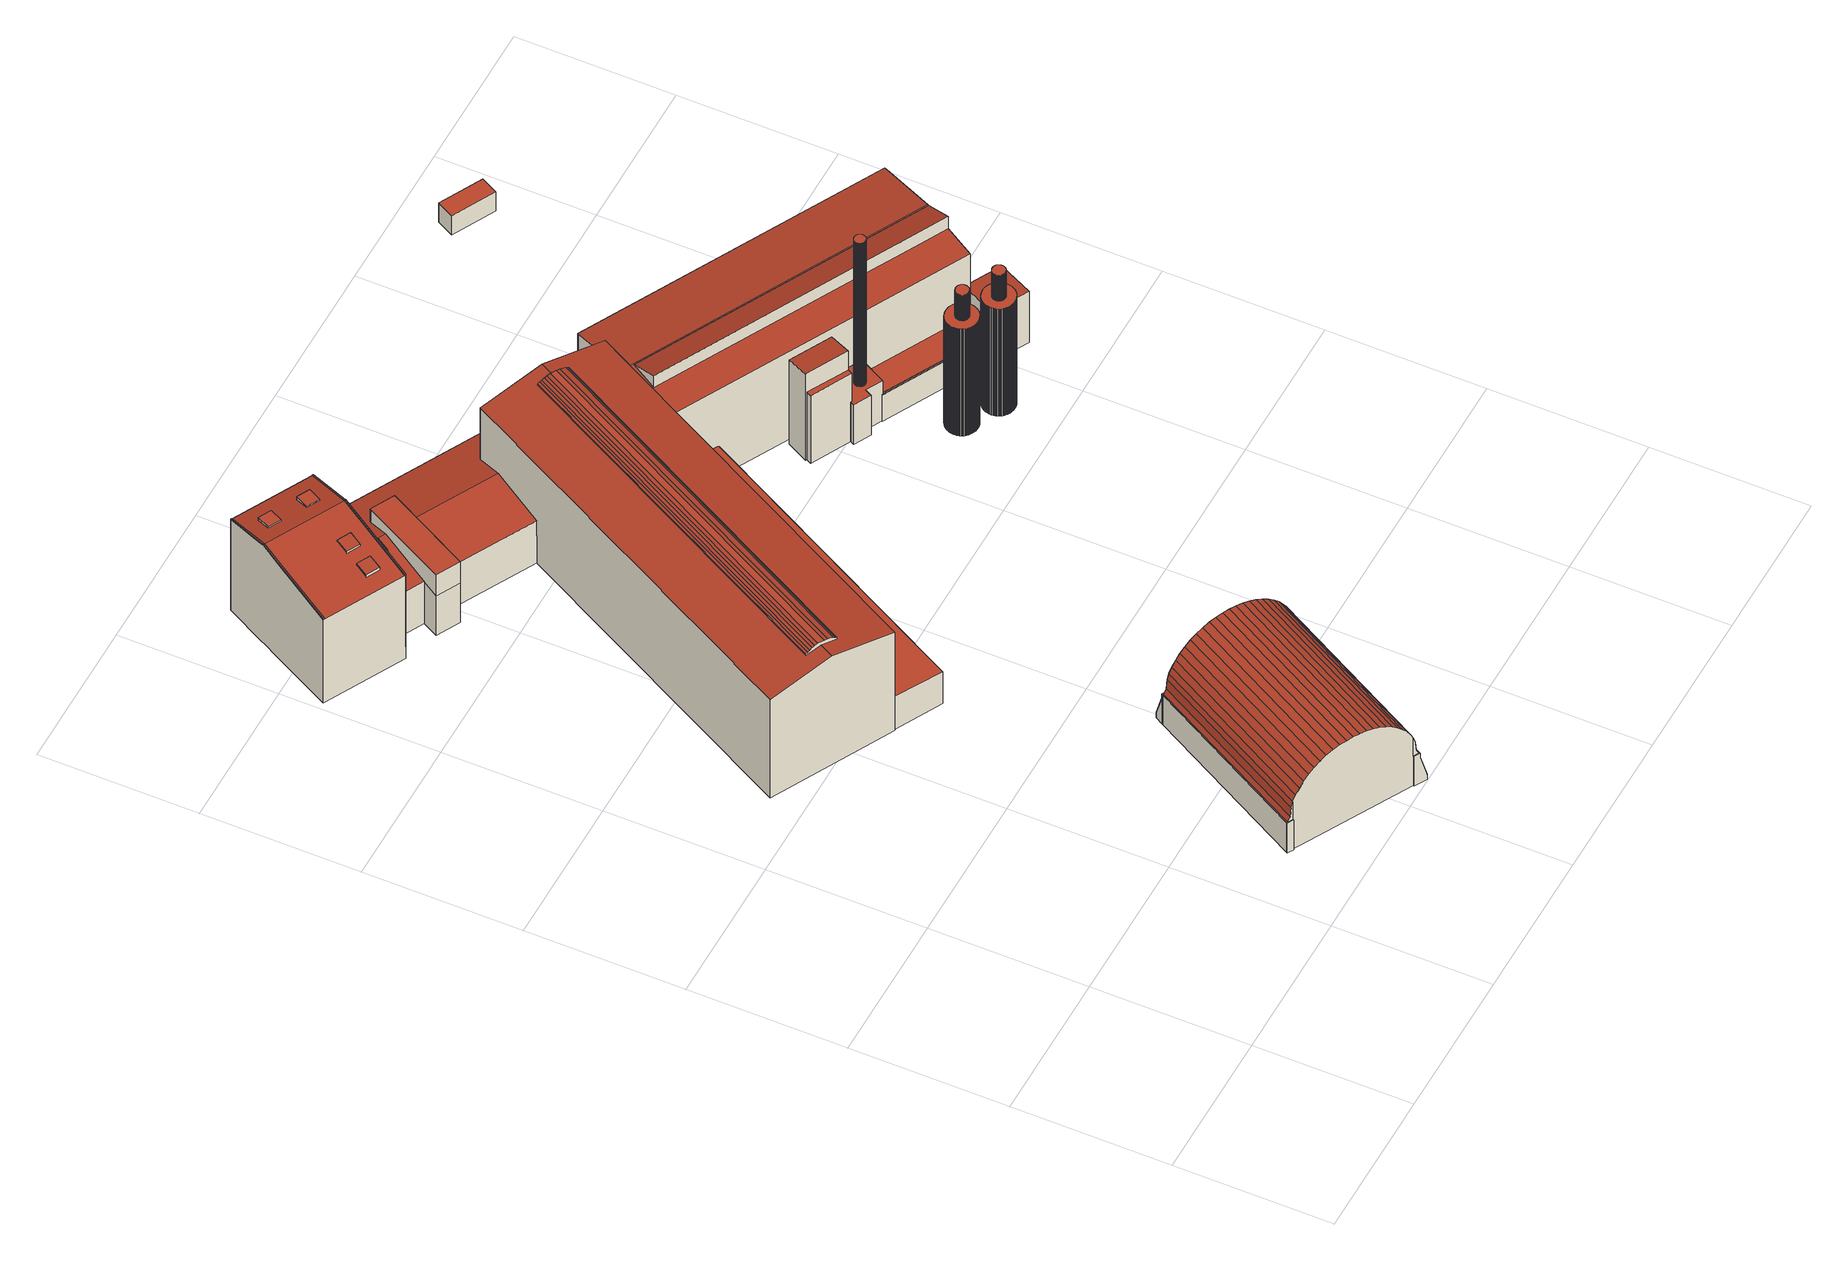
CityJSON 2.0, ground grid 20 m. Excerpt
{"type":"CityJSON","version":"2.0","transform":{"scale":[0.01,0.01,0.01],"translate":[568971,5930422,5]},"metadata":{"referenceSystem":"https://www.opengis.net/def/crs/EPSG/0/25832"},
"CityObjects":{
"building1":{"type":"Building","attributes":{"Grundfläche 2D":"473.421029","Grundhöhe NN":"5.343"},"geometry":[{"type":"Solid","lod":"3","boundaries":[[[[0,1,2,3]],[[0,3,4,5]],[[1,6,7,2]],[[6,8,9,7]],[[8,10,11,9]],[[10,12,13,11]],[[12,14,15,13]],[[14,16,17,15]],[[16,18,19,17]],[[18,20,21,19]],[[20,22,23,21]],[[22,24,25,23]],[[24,26,27,25]],[[26,28,29,27]],[[28,30,31,29]],[[30,32,33,31]],[[32,34,35,33]],[[34,36,37,35]],[[36,38,39,37]],[[40,41,42,43]],[[4,44,45,5]],[[44,43,42,45]],[[38,46,47,39]],[[46,48,49,47]],[[49,48,50,51]],[[52,53,54,55]],[[54,56,57,55]],[[56,51,50,57]],[[58,59,60,61]],[[59,62,63,60]],[[64,65,66,67,68,69,70,71,72,73,41,40,74,75,76,77,78,53,52,79,80]],[[45,42,41,73,5]],[[52,55,57,50,64,80,79]],[[76,75,74,40,43,44,4,3,2,7,9,11,13,15,17,19,21,23,25,27,29,31,33,35,37,39,47,49,51,56,54,53,78,77]],[[66,61,60,67]],[[60,63,68,67]],[[72,71,81,82]],[[73,72,82,83]],[[84,64,50,48,46,38,36,34,32,30,28,26,24,22,20,18,16,14,12,10,8,6,1,0,5,73,83,85,86]],[[65,64,84,87]],[[88,58,61,66,65,87,89]],[[59,58,88,90]],[[62,59,90,91]],[[71,70,92,81]],[[63,62,91,93]],[[94,69,68,63,93]],[[70,69,94,92]],[[87,84,86,85,83,82,81,92,94,93,91,90,88,89]]]],"semantics":{"surfaces":[{"type":"RoofSurface"},{"type":"WallSurface"},{"type":"GroundSurface"}],"values":[[0,0,0,0,0,0,0,0,0,0,0,0,0,0,0,0,0,0,0,0,0,0,0,0,0,0,0,0,0,0,0,1,1,1,1,1,1,1,1,1,1,1,1,1,1,1,1,2]]}}]},
"building2":{"type":"Building","attributes":{"Grundfläche 2D":"1484.110475","Grundhöhe NN":"5.352"},"children":["building2-1","building2-2","building2-3","building2-4","building2-5","building2-6","building2-7","building2-8"],"geometry":[{"type":"Solid","lod":"3","boundaries":[[[[95,96,97,98]],[[96,99,100,97]],[[99,101,102,100]],[[101,103,104,102]],[[103,105,106,104]],[[105,107,108,106]],[[107,109,110,108]],[[111,112,113,110,109]],[[114,115,113,112]],[[114,116,117,115]],[[118,119,120,121]],[[122,123,124,125,126,127,128,129,130,131,132]],[[128,133,134,135,136,137,138,139,140,124,123,141,142,129]],[[143,144,145,146,147,148,149,150,151,152,153]],[[148,149,148,147]],[[150,149,148,147,154,155,156,157,158,159,160]],[[161,162,163,164]],[[165,166,167,168,169]],[[170,171,172,167,166,165,173,174,162,161,175,176,177]],[[96,95,135,134,133,128,127,116,114,112,111,109,107,105,103,101,99]],[[117,116,127,126]],[[126,125,124,140,139,138,137,136,98,97,100,102,104,106,108,110,113,115,117]],[[95,98,136,135]],[[178,179,118,121]],[[179,163,162,174,119,118]],[[174,173,120,119]],[[120,173,165,169,178,121]],[[130,129,142,180,181]],[[182,183,122,132,131,130,181,184]],[[175,141,123,122,183,185,176]],[[186,180,142,141,175,161,164]],[[167,172,171,170,154,147,146,145,187,188,168]],[[189,157,156,155,154,170,190,191,192]],[[193,194,195,196,197,153,152,151,150,160,159,158,157,189,198]],[[145,144,143,153,197,199,200,187]],[[169,168,188,201]],[[178,169,201,202]],[[179,178,202,203]],[[163,179,203,204]],[[164,163,204,186]],[[177,176,185,205]],[[170,177,205,190]],[[200,199,197,196,195,194,193,198,189,192,191,190,205,185,183,182,184,181,180,186,204,203,202,201,188,187]]]],"semantics":{"surfaces":[{"type":"RoofSurface"},{"type":"WallSurface"},{"type":"GroundSurface"}],"values":[[0,0,0,0,0,0,0,0,0,0,0,0,0,0,0,0,0,0,0,1,1,1,1,1,1,1,1,1,1,1,1,1,1,1,1,1,1,1,1,1,1,1,2]]}}]},
"building2-1":{"type":"BuildingInstallation","parents":["building2"],"geometry":[{"type":"MultiSurface","lod":"3","boundaries":[[[206,207,208,209]],[[207,210,211,208]],[[212,213,211,210]],[[144,145,206,209]],[[210,207,206,145,146,147,154,212]],[[154,155,213,212]],[[213,155,148,211]],[[211,148,144,209,208]]],"semantics":{"surfaces":[{"type":"RoofSurface"},{"type":"WallSurface"}],"values":[0,0,0,1,1,1,1,1]}}]},
"building2-2":{"type":"BuildingInstallation","parents":["building2"],"geometry":[{"type":"MultiSurface","lod":"3","boundaries":[[[214,215,216,217,218,219,220]],[[221,217,216,222,223,224,225,226,227,228,229,230]],[[214,143,231,149,156,226,225,224,223,222,216,215]],[[156,157,227,226]],[[217,221,230,229,228,227,157,158,159,160,150,151,152,153,220,219,218]],[[214,220,153,143]]],"semantics":{"surfaces":[{"type":"RoofSurface"},{"type":"WallSurface"}],"values":[0,0,1,1,1,1]}}]},
"building2-3":{"type":"BuildingInstallation","parents":["building2"],"geometry":[{"type":"MultiSurface","lod":"3","boundaries":[[[232,233,234,235]],[[236,237,235,234]],[[232,235,237,238]],[[238,239,233,232]],[[234,233,239,236]]],"semantics":{"surfaces":[{"type":"RoofSurface"},{"type":"WallSurface"}],"values":[0,1,1,1,1]}}]},
"building2-4":{"type":"BuildingInstallation","parents":["building2"],"geometry":[{"type":"MultiSurface","lod":"3","boundaries":[[[240,241,242,243]],[[243,242,244,245]],[[240,243,245,246]],[[241,240,246,247]],[[242,241,247,244]]],"semantics":{"surfaces":[{"type":"RoofSurface"},{"type":"WallSurface"}],"values":[0,1,1,1,1]}}]},
"building2-5":{"type":"BuildingInstallation","parents":["building2"],"geometry":[{"type":"MultiSurface","lod":"3","boundaries":[[[248,249,250,251]],[[252,253,251,250]],[[248,251,253,254]],[[249,248,254,255]],[[255,252,250,249]]],"semantics":{"surfaces":[{"type":"RoofSurface"},{"type":"WallSurface"}],"values":[0,1,1,1,1]}}]},
"building2-6":{"type":"BuildingInstallation","parents":["building2"],"geometry":[{"type":"MultiSurface","lod":"3","boundaries":[[[256,257,258,259]],[[259,258,260,261]],[[256,259,261,262]],[[257,256,262,263]],[[258,257,263,260]]],"semantics":{"surfaces":[{"type":"RoofSurface"},{"type":"WallSurface"}],"values":[0,1,1,1,1]}}]},
"building2-7":{"type":"BuildingInstallation","parents":["building2"],"geometry":[{"type":"MultiSurface","lod":"3","boundaries":[[[264,265,266,267,268]],[[269,270,267,266]],[[268,267,270,271]],[[271,272,264,268]],[[265,264,272,273]],[[266,265,273,269]]],"semantics":{"surfaces":[{"type":"RoofSurface"},{"type":"WallSurface"}],"values":[0,1,1,1,1,1]}}]},
"building2-8":{"type":"BuildingInstallation","parents":["building2"],"geometry":[{"type":"MultiSurface","lod":"3","boundaries":[[[274,275,276,277,278]],[[279,280,278,277]],[[274,278,280,281]],[[281,282,275,274]],[[282,283,276,275]],[[277,276,283,279]]],"semantics":{"surfaces":[{"type":"RoofSurface"},{"type":"WallSurface"}],"values":[0,1,1,1,1,1]}}]},
"building3":{"type":"Building","attributes":{"Grundfläche 2D":"275.771358","Grundhöhe NN":"5.544"},"geometry":[{"type":"Solid","lod":"3","boundaries":[[[[284,285,286,287]],[[288,289,287,286]],[[289,290,284,287]],[[290,291,285,284]],[[291,288,286,285]],[[291,290,289,288]]]],"semantics":{"surfaces":[{"type":"RoofSurface"},{"type":"WallSurface"},{"type":"GroundSurface"}],"values":[[0,1,1,1,1,2]]}}]},
"building4":{"type":"Building","attributes":{"Grundfläche 2D":"20.003182","Grundhöhe NN":"5.589"},"children":["building4-1"],"geometry":[{"type":"Solid","lod":"3","boundaries":[[[[292,293,294,295,296,297,298,299,300,301]],[[294,293,302,303]],[[295,294,303,304]],[[296,295,304,305]],[[297,296,305,306]],[[307,299,298,297,306,308]],[[309,301,300,299,307,310]],[[292,301,309,311]],[[293,292,311,302]],[[303,302,311,309,310,307,308,306,305,304]]]],"semantics":{"surfaces":[{"type":"RoofSurface"},{"type":"WallSurface"},{"type":"GroundSurface"}],"values":[[0,1,1,1,1,1,1,1,1,2]]}}]},
"building4-1":{"type":"BuildingInstallation","parents":["building4"],"geometry":[{"type":"MultiSurface","lod":"3","boundaries":[[[312,313,314,315,316,317,318,319,320,321,322,323,324,325,326,327,328,329,330,331,332,333,334,335,336,337,338,339,340,341,342,343,344,345,346,347,348,349,350,351,352,353,354,355,356,357,358,359,360,361]],[[362,363,319,318]],[[363,364,320,319]],[[365,366,315,314]],[[366,367,316,315]],[[367,368,317,316]],[[368,362,318,317]],[[364,369,321,320]],[[369,370,322,321]],[[370,371,323,322]],[[371,372,324,323]],[[372,373,325,324]],[[373,374,326,325]],[[374,375,327,326]],[[375,376,328,327]],[[376,377,329,328]],[[377,378,330,329]],[[378,379,331,330]],[[379,380,332,331]],[[380,381,333,332]],[[381,382,334,333]],[[382,383,335,334]],[[383,384,336,335]],[[384,385,337,336]],[[385,386,338,337]],[[386,387,339,338]],[[387,388,340,339]],[[341,340,388,389]],[[389,390,342,341]],[[390,391,343,342]],[[391,392,344,343]],[[392,393,345,344]],[[393,394,346,345]],[[394,395,347,346]],[[395,396,348,347]],[[396,397,349,348]],[[397,398,350,349]],[[398,399,351,350]],[[352,351,399,400]],[[353,352,400,401]],[[401,402,354,353]],[[402,403,355,354]],[[403,404,356,355]],[[404,405,357,356]],[[405,406,358,357]],[[406,407,359,358]],[[407,408,360,359]],[[408,409,361,360]],[[409,410,312,361]],[[410,411,313,312]],[[411,365,314,313]]],"semantics":{"surfaces":[{"type":"RoofSurface"},{"type":"WallSurface"}],"values":[0,1,1,1,1,1,1,1,1,1,1,1,1,1,1,1,1,1,1,1,1,1,1,1,1,1,1,1,1,1,1,1,1,1,1,1,1,1,1,1,1,1,1,1,1,1,1,1,1,1,1]}}]},
"building5":{"type":"Building","attributes":{"Grundfläche 2D":"12.491360","Grundhöhe NN":"5.581"},"children":["building5-1"],"geometry":[{"type":"Solid","lod":"3","boundaries":[[[[412,413,414,415,416,417,418,419,420,421,422,423,424,425,426,427,428,429,430,431,432,433,434,435,436,437,438,439,440,441,442,443,444,445,446,447,448,449,450,451,452,453,454,455,456,457,458,459,460,461,462,463,464,465,466,467,468,469,470,471,472,473,474,475,476,477,478,479,480,481,482,483,484,485,486,487,488,489,490,491,492,493,494,495,496,497,498,499,500,501,502,503,504,505,506,507,508,509,510,511]],[[512,513,421,420]],[[513,514,422,421]],[[515,516,511,510]],[[516,517,412,511]],[[517,518,413,412]],[[518,519,414,413]],[[519,520,415,414]],[[520,521,416,415]],[[522,512,420,419]],[[521,523,417,416]],[[523,524,418,417]],[[524,522,419,418]],[[514,525,423,422]],[[525,526,424,423]],[[526,527,425,424]],[[527,528,426,425]],[[528,529,427,426]],[[529,530,428,427]],[[530,531,429,428]],[[531,532,430,429]],[[532,533,431,430]],[[533,534,432,431]],[[534,535,433,432]],[[535,536,434,433]],[[536,537,435,434]],[[537,538,436,435]],[[538,539,437,436]],[[539,540,438,437]],[[540,541,439,438]],[[541,542,440,439]],[[542,543,441,440]],[[543,544,442,441]],[[544,545,443,442]],[[545,546,444,443]],[[546,547,445,444]],[[547,548,446,445]],[[548,549,447,446]],[[549,550,448,447]],[[550,551,449,448]],[[551,552,450,449]],[[552,553,451,450]],[[553,554,452,451]],[[554,555,453,452]],[[555,556,454,453]],[[556,557,455,454]],[[557,558,456,455]],[[558,559,457,456]],[[559,560,458,457]],[[560,561,459,458]],[[561,562,460,459]],[[562,563,461,460]],[[563,564,462,461]],[[564,565,463,462]],[[565,566,464,463]],[[566,567,465,464]],[[567,568,466,465]],[[568,569,467,466]],[[569,570,468,467]],[[570,571,469,468]],[[571,572,470,469]],[[572,573,471,470]],[[573,574,472,471]],[[574,575,473,472]],[[575,576,474,473]],[[576,577,475,474]],[[577,578,476,475]],[[578,579,477,476]],[[579,580,478,477]],[[580,581,479,478]],[[581,582,480,479]],[[582,583,481,480]],[[583,584,482,481]],[[584,585,483,482]],[[585,586,484,483]],[[586,587,485,484]],[[587,588,486,485]],[[588,589,487,486]],[[589,590,488,487]],[[590,591,489,488]],[[591,592,490,489]],[[592,593,491,490]],[[593,594,492,491]],[[594,595,493,492]],[[595,596,494,493]],[[596,597,495,494]],[[597,598,496,495]],[[598,599,497,496]],[[599,600,498,497]],[[600,601,499,498]],[[601,602,500,499]],[[602,603,501,500]],[[603,604,502,501]],[[604,605,503,502]],[[605,606,504,503]],[[606,607,505,504]],[[607,608,506,505]],[[608,609,507,506]],[[609,610,508,507]],[[610,611,509,508]],[[611,515,510,509]],[[609,608,607,606,605,604,603,602,601,600,599,598,597,596,595,594,593,592,591,590,589,588,587,586,585,584,583,582,581,580,579,578,577,576,575,574,573,572,571,570,569,568,567,566,565,564,563,562,561,560,559,558,557,556,555,554,553,552,551,550,549,548,547,546,545,544,543,542,541,540,539,538,537,536,535,534,533,532,531,530,529,528,527,526,525,514,520,515,611,610]],[[515,520,518]],[[516,515,518,517]],[[522,524,523,514,513,512]],[[514,523,520]],[[523,521,520]],[[520,519,518]]]],"semantics":{"surfaces":[{"type":"RoofSurface"},{"type":"WallSurface"},{"type":"GroundSurface"}],"values":[[0,1,1,1,1,1,1,1,1,1,1,1,1,1,1,1,1,1,1,1,1,1,1,1,1,1,1,1,1,1,1,1,1,1,1,1,1,1,1,1,1,1,1,1,1,1,1,1,1,1,1,1,1,1,1,1,1,1,1,1,1,1,1,1,1,1,1,1,1,1,1,1,1,1,1,1,1,1,1,1,1,1,1,1,1,1,1,1,1,1,1,1,1,1,1,1,1,1,1,1,1,2,2,2,2,2,2,2]]}}]},
"building5-1":{"type":"BuildingInstallation","parents":["building5"],"geometry":[{"type":"MultiSurface","lod":"3","boundaries":[[[612,613,614,615,616,617,618,619,620,621,622,623,624,625,626,627,628,629,630,631,632,633,634,635,636,637,638,639,640,641,642,643,644,645,646,647,648,649,650,651,652,653,654,655,656,657,658,659,660,661,662,663,664,665,666,667,668,669,670,671,672,673,674,675,676,677,678,679,680,681,682,683,684,685,686,687,688,689,690,691,692,693,694,695,696,697,698,699,700,701,702,703,704,705,706,707,708,709,710,711]],[[712,713,617,616]],[[713,714,618,617]],[[715,716,707,706]],[[716,717,708,707]],[[717,718,709,708]],[[718,719,710,709]],[[719,720,711,710]],[[720,721,612,711]],[[721,722,613,612]],[[722,723,614,613]],[[723,724,615,614]],[[724,712,616,615]],[[714,725,619,618]],[[725,726,620,619]],[[726,727,621,620]],[[727,728,622,621]],[[728,729,623,622]],[[729,730,624,623]],[[625,624,730,731]],[[731,732,626,625]],[[732,733,627,626]],[[733,734,628,627]],[[734,735,629,628]],[[735,736,630,629]],[[736,737,631,630]],[[737,738,632,631]],[[738,739,633,632]],[[634,633,739,740]],[[740,741,635,634]],[[741,742,636,635]],[[742,743,637,636]],[[743,744,638,637]],[[744,745,639,638]],[[745,746,640,639]],[[746,747,641,640]],[[747,748,642,641]],[[748,749,643,642]],[[749,750,644,643]],[[750,751,645,644]],[[751,752,646,645]],[[752,753,647,646]],[[753,754,648,647]],[[754,755,649,648]],[[755,756,650,649]],[[756,757,651,650]],[[757,758,652,651]],[[758,759,653,652]],[[759,760,654,653]],[[760,761,655,654]],[[761,762,656,655]],[[762,763,657,656]],[[763,764,658,657]],[[764,765,659,658]],[[765,766,660,659]],[[766,767,661,660]],[[767,768,662,661]],[[768,769,663,662]],[[769,770,664,663]],[[770,771,665,664]],[[771,772,666,665]],[[772,773,667,666]],[[773,774,668,667]],[[774,775,669,668]],[[775,776,670,669]],[[776,777,671,670]],[[777,778,672,671]],[[778,779,673,672]],[[779,780,674,673]],[[780,781,675,674]],[[781,782,676,675]],[[782,783,677,676]],[[783,784,678,677]],[[784,785,679,678]],[[785,786,680,679]],[[786,787,681,680]],[[787,788,682,681]],[[788,789,683,682]],[[789,790,684,683]],[[790,791,685,684]],[[791,792,686,685]],[[792,793,687,686]],[[793,794,688,687]],[[794,795,689,688]],[[795,796,690,689]],[[796,797,691,690]],[[797,798,692,691]],[[798,799,693,692]],[[799,800,694,693]],[[800,801,695,694]],[[801,802,696,695]],[[802,803,697,696]],[[803,804,698,697]],[[804,805,699,698]],[[805,806,700,699]],[[806,807,701,700]],[[807,808,702,701]],[[808,809,703,702]],[[809,810,704,703]],[[810,811,705,704]],[[811,715,706,705]]],"semantics":{"surfaces":[{"type":"RoofSurface"},{"type":"WallSurface"}],"values":[0,1,1,1,1,1,1,1,1,1,1,1,1,1,1,1,1,1,1,1,1,1,1,1,1,1,1,1,1,1,1,1,1,1,1,1,1,1,1,1,1,1,1,1,1,1,1,1,1,1,1,1,1,1,1,1,1,1,1,1,1,1,1,1,1,1,1,1,1,1,1,1,1,1,1,1,1,1,1,1,1,1,1,1,1,1,1,1,1,1,1,1,1,1,1,1,1,1,1,1,1]}}]},
"building6":{"type":"Building","attributes":{"Grundfläche 2D":"771.426339","Grundhöhe NN":"5.575"},"children":["building6-1"],"geometry":[{"type":"Solid","lod":"3","boundaries":[[[[812,813,814,815,816,817,818,819]],[[820,821,822,823,824,825,826,827,828,829,830,831,832,833,834,835,836,837,838]],[[839,840,841,842,843,838,837,836]],[[844,845,846,847,848,849,850,851]],[[852,853,854,855,856]],[[857,858,859,860]],[[861,862,863,864,865,866]],[[828,827,826,825,816,815,814,813,830,829]],[[817,816,825,835]],[[835,834,833,832,831,812,819,818,817]],[[831,830,813,812]],[[854,853,867,868]],[[856,855,854,868,869,857,860]],[[856,860,870,871,852]],[[853,852,871,867]],[[858,857,869,872]],[[859,858,872,873]],[[860,859,873,870]],[[851,866,824,823,822,821,874,875,844]],[[876,840,839,836,835,825,824,866,865,877]],[[841,840,876,878]],[[842,841,878,879]],[[880,874,821,820,838,843,881,882]],[[843,842,879,881]],[[864,863,883,884]],[[865,864,884,877]],[[849,885,862,861,866,851,850]],[[862,885,849,886,883,863]],[[887,846,845,844,875,888]],[[847,846,887,889]],[[848,847,889,890]],[[849,848,890,886]],[[873,872,869,868,867,871,870]],[[889,887,888,875,874,880,882,881,879,878,876,877,884,883,886,890]]]],"semantics":{"surfaces":[{"type":"RoofSurface"},{"type":"WallSurface"},{"type":"GroundSurface"}],"values":[[0,0,0,0,0,0,0,1,1,1,1,1,1,1,1,1,1,1,1,1,1,1,1,1,1,1,1,1,1,1,1,1,2,2]]}}]},
"building6-1":{"type":"BuildingInstallation","parents":["building6"],"geometry":[{"type":"MultiSurface","lod":"3","boundaries":[[[891,892,893,885,894,895]],[[850,845,895,894]],[[845,846,891,895]],[[847,848,893,892]],[[846,847,892,891]],[[848,849,885,893]],[[850,894,885,849]]],"semantics":{"surfaces":[{"type":"RoofSurface"},{"type":"WallSurface"}],"values":[0,1,1,1,1,1,1]}}]},
"building7":{"type":"Building","attributes":{"Grundfläche 2D":"12.491384","Grundhöhe NN":"5.531"},"children":["building7-1"],"geometry":[{"type":"Solid","lod":"3","boundaries":[[[[896,897,898,899,900,901,902,903,904,905,906,907,908,909,910,911,912,913,914,915,916,917,918,919,920,921,922,923,924,925,926,927,928,929,930,931,932,933,934,935,936,937,938,939,940,941,942,943,944,945,946,947,948,949,950,951,952,953,954,955,956,957,958,959,960,961,962,963,964,965,966,967,968,969,970,971,972,973,974,975,976,977,978,979,980,981,982,983,984,985,986,987,988,989,990,991,992,993,994,995]],[[996,997,901,900]],[[997,998,902,901]],[[999,1000,991,990]],[[1000,1001,992,991]],[[1001,1002,993,992]],[[1002,1003,994,993]],[[1003,1004,995,994]],[[1004,1005,896,995]],[[1006,996,900,899]],[[1005,1007,897,896]],[[1007,1008,898,897]],[[1008,1006,899,898]],[[998,1009,903,902]],[[1009,1010,904,903]],[[1010,1011,905,904]],[[1011,1012,906,905]],[[1012,1013,907,906]],[[1013,1014,908,907]],[[1014,1015,909,908]],[[1015,1016,910,909]],[[1016,1017,911,910]],[[1017,1018,912,911]],[[1018,1019,913,912]],[[1019,1020,914,913]],[[1020,1021,915,914]],[[1021,1022,916,915]],[[1022,1023,917,916]],[[1023,1024,918,917]],[[1024,1025,919,918]],[[1025,1026,920,919]],[[1026,1027,921,920]],[[1027,1028,922,921]],[[1028,1029,923,922]],[[1029,1030,924,923]],[[1030,1031,925,924]],[[1031,1032,926,925]],[[1032,1033,927,926]],[[1033,1034,928,927]],[[1034,1035,929,928]],[[1035,1036,930,929]],[[1036,1037,931,930]],[[1037,1038,932,931]],[[1038,1039,933,932]],[[1039,1040,934,933]],[[1040,1041,935,934]],[[1041,1042,936,935]],[[1042,1043,937,936]],[[1043,1044,938,937]],[[1044,1045,939,938]],[[1045,1046,940,939]],[[1046,1047,941,940]],[[1047,1048,942,941]],[[1048,1049,943,942]],[[1049,1050,944,943]],[[1050,1051,945,944]],[[1051,1052,946,945]],[[1052,1053,947,946]],[[1053,1054,948,947]],[[1054,1055,949,948]],[[1055,1056,950,949]],[[1056,1057,951,950]],[[1057,1058,952,951]],[[1058,1059,953,952]],[[1059,1060,954,953]],[[1060,1061,955,954]],[[1061,1062,956,955]],[[1062,1063,957,956]],[[1063,1064,958,957]],[[1064,1065,959,958]],[[1065,1066,960,959]],[[1066,1067,961,960]],[[1067,1068,962,961]],[[1068,1069,963,962]],[[1069,1070,964,963]],[[1070,1071,965,964]],[[1071,1072,966,965]],[[1072,1073,967,966]],[[1073,1074,968,967]],[[1074,1075,969,968]],[[1075,1076,970,969]],[[1076,1077,971,970]],[[1077,1078,972,971]],[[1078,1079,973,972]],[[1079,1080,974,973]],[[1080,1081,975,974]],[[1081,1082,976,975]],[[1082,1083,977,976]],[[1083,1084,978,977]],[[1084,1085,979,978]],[[1085,1086,980,979]],[[1086,1087,981,980]],[[1087,1088,982,981]],[[1088,1089,983,982]],[[1089,1090,984,983]],[[1090,1091,985,984]],[[1091,1092,986,985]],[[1092,1093,987,986]],[[1093,1094,988,987]],[[1094,1095,989,988]],[[1095,999,990,989]],[[1002,1001,1000,999,1095,1094,1093,1092,1091,1090,1089,1088,1087,1086,1085,1084,1083,1082,1081,1080,1079,1078,1077,1076,1075,1074,1073,1072,1071,1070,1069,1068,1067,1066,1065,1064,1063,1062,1061,1060,1059,1058,1057,1056,1055,1054,1053,1052,1051,1050,1049,1048,1047,1046,1045,1044,1043,1042,1041,1040,1039,1038,1037,1036,1035,1034,1033,1032,1031,1030,1029,1028,1027,1026,1025,1024,1023,1022,1021,1020,1019,1018,1017,1016,1015,1014,1013,1012,1011,1010,1009,998,997,996,1006,1008,1007,1005,1004,1003]]]],"semantics":{"surfaces":[{"type":"RoofSurface"},{"type":"WallSurface"},{"type":"GroundSurface"}],"values":[[0,1,1,1,1,1,1,1,1,1,1,1,1,1,1,1,1,1,1,1,1,1,1,1,1,1,1,1,1,1,1,1,1,1,1,1,1,1,1,1,1,1,1,1,1,1,1,1,1,1,1,1,1,1,1,1,1,1,1,1,1,1,1,1,1,1,1,1,1,1,1,1,1,1,1,1,1,1,1,1,1,1,1,1,1,1,1,1,1,1,1,1,1,1,1,1,1,1,1,1,1,2]]}}]},
"building7-1":{"type":"BuildingInstallation","parents":["building7"],"geometry":[{"type":"MultiSurface","lod":"3","boundaries":[[[1096,1097,1098,1099,1100,1101,1102,1103,1104,1105,1106,1107,1108,1109,1110,1111,1112,1113,1114,1115,1116,1117,1118,1119,1120,1121,1122,1123,1124,1125,1126,1127,1128,1129,1130,1131,1132,1133,1134,1135,1136,1137,1138,1139,1140,1141,1142,1143,1144,1145,1146,1147,1148,1149,1150,1151,1152,1153,1154,1155,1156,1157,1158,1159,1160,1161,1162,1163,1164,1165,1166,1167,1168,1169,1170,1171,1172,1173,1174,1175,1176,1177,1178,1179,1180,1181,1182,1183,1184,1185,1186,1187,1188,1189,1190,1191,1192,1193,1194,1195]],[[1196,1197,1101,1100]],[[1197,1198,1102,1101]],[[1199,1200,1191,1190]],[[1200,1201,1192,1191]],[[1201,1202,1193,1192]],[[1202,1203,1194,1193]],[[1203,1204,1195,1194]],[[1204,1205,1096,1195]],[[1205,1206,1097,1096]],[[1206,1207,1098,1097]],[[1207,1208,1099,1098]],[[1208,1196,1100,1099]],[[1198,1209,1103,1102]],[[1209,1210,1104,1103]],[[1210,1211,1105,1104]],[[1211,1212,1106,1105]],[[1107,1106,1212,1213]],[[1213,1214,1108,1107]],[[1214,1215,1109,1108]],[[1215,1216,1110,1109]],[[1216,1217,1111,1110]],[[1217,1218,1112,1111]],[[1218,1219,1113,1112]],[[1219,1220,1114,1113]],[[1220,1221,1115,1114]],[[1221,1222,1116,1115]],[[1222,1223,1117,1116]],[[1223,1224,1118,1117]],[[1224,1225,1119,1118]],[[1225,1226,1120,1119]],[[1226,1227,1121,1120]],[[1227,1228,1122,1121]],[[1228,1229,1123,1122]],[[1229,1230,1124,1123]],[[1230,1231,1125,1124]],[[1231,1232,1126,1125]],[[1232,1233,1127,1126]],[[1233,1234,1128,1127]],[[1234,1235,1129,1128]],[[1235,1236,1130,1129]],[[1236,1237,1131,1130]],[[1237,1238,1132,1131]],[[1238,1239,1133,1132]],[[1239,1240,1134,1133]],[[1240,1241,1135,1134]],[[1241,1242,1136,1135]],[[1137,1136,1242,1243]],[[1243,1244,1138,1137]],[[1244,1245,1139,1138]],[[1245,1246,1140,1139]],[[1246,1247,1141,1140]],[[1247,1248,1142,1141]],[[1248,1249,1143,1142]],[[1249,1250,1144,1143]],[[1250,1251,1145,1144]],[[1251,1252,1146,1145]],[[1252,1253,1147,1146]],[[1253,1254,1148,1147]],[[1254,1255,1149,1148]],[[1255,1256,1150,1149]],[[1256,1257,1151,1150]],[[1257,1258,1152,1151]],[[1258,1259,1153,1152]],[[1259,1260,1154,1153]],[[1155,1154,1260,1261]],[[1261,1262,1156,1155]],[[1262,1263,1157,1156]],[[1263,1264,1158,1157]],[[1264,1265,1159,1158]],[[1265,1266,1160,1159]],[[1266,1267,1161,1160]],[[1267,1268,1162,1161]],[[1268,1269,1163,1162]],[[1269,1270,1164,1163]],[[1270,1271,1165,1164]],[[1271,1272,1166,1165]],[[1272,1273,1167,1166]],[[1273,1274,1168,1167]],[[1169,1168,1274,1275]],[[1275,1276,1170,1169]],[[1276,1277,1171,1170]],[[1277,1278,1172,1171]],[[1278,1279,1173,1172]],[[1279,1280,1174,1173]],[[1280,1281,1175,1174]],[[1281,1282,1176,1175]],[[1282,1283,1177,1176]],[[1283,1284,1178,1177]],[[1284,1285,1179,1178]],[[1285,1286,1180,1179]],[[1286,1287,1181,1180]],[[1287,1288,1182,1181]],[[1288,1289,1183,1182]],[[1289,1290,1184,1183]],[[1290,1291,1185,1184]],[[1291,1292,1186,1185]],[[1292,1293,1187,1186]],[[1293,1294,1188,1187]],[[1294,1295,1189,1188]],[[1295,1199,1190,1189]]],"semantics":{"surfaces":[{"type":"RoofSurface"},{"type":"WallSurface"}],"values":[0,1,1,1,1,1,1,1,1,1,1,1,1,1,1,1,1,1,1,1,1,1,1,1,1,1,1,1,1,1,1,1,1,1,1,1,1,1,1,1,1,1,1,1,1,1,1,1,1,1,1,1,1,1,1,1,1,1,1,1,1,1,1,1,1,1,1,1,1,1,1,1,1,1,1,1,1,1,1,1,1,1,1,1,1,1,1,1,1,1,1,1,1,1,1,1,1,1,1,1,1]}}]},
"building8":{"type":"Building","attributes":{"Grundfläche 2D":"14.654766","Grundhöhe NN":"5.871"},"geometry":[{"type":"Solid","lod":"3","boundaries":[[[[1296,1297,1298,1299]],[[1300,1301,1299,1298]],[[1301,1302,1296,1299]],[[1302,1303,1297,1296]],[[1303,1300,1298,1297]],[[1303,1302,1301,1300]]]],"semantics":{"surfaces":[{"type":"RoofSurface"},{"type":"WallSurface"},{"type":"GroundSurface"}],"values":[[0,1,1,1,1,2]]}}]}
},
"vertices":[
[2893,871,895],[2937,847,973],[4056,2924,973],[4013,2948,895],[3977,2967,814],[2858,890,814],[2988,819,1048],[4108,2896,1048],[3047,787,1116],[4167,2864,1116],[3113,752,1177],[4233,2829,1177],[3185,713,1230],[4304,2791,1230],[3260,673,1274],[4380,2750,1274],[3339,630,1308],[4459,2707,1308],[3420,587,1332],[4539,2664,1332],[3500,543,1346],[4620,2621,1346],[3580,501,1351],[4699,2578,1351],[3659,458,1346],[4779,2535,1346],[3740,414,1332],[4859,2492,1332],[3820,371,1308],[4939,2448,1308],[3899,329,1274],[5018,2406,1274],[3974,288,1230],[5094,2365,1230],[4046,249,1177],[5165,2326,1177],[4112,214,1116],[5231,2291,1116],[4171,182,1048],[5290,2259,1048],[3913,3001,520],[2794,924,520],[2823,908,586],[3942,2986,586],[3955,2979,730],[2835,902,730],[4222,154,973],[5342,2231,973],[4266,131,895],[5385,2208,895],[4302,111,814],[5421,2189,814],[4365,77,520],[5485,2154,520],[5456,2170,586],[4336,93,586],[5443,2177,730],[4324,100,730],[4449,15,118],[5635,2217,118],[5503,2161,452],[4370,58,452],[3962,3118,118],[3909,3020,452],[4302,111,520],[4295,99,520],[4370,58,520],[5503,2161,520],[3909,3020,520],[3900,3008,520],[2781,931,520],[2775,917,520],[2851,877,520],[2858,890,520],[4013,2948,520],[4056,2924,520],[5385,2208,520],[5421,2189,520],[5443,2177,520],[4336,93,520],[4324,100,520],[2775,917,34],[2851,877,34],[2858,890,34],[4302,111,34],[2893,871,34],[2937,847,34],[4295,99,34],[4449,15,34],[4370,58,34],[5635,2217,34],[3962,3118,34],[2781,931,34],[3909,3020,34],[3900,3008,34],
[1663,6312,1794],[1686,6300,1809],[4019,10747,1809],[3995,10759,1794],[1709,6288,1825],[4041,10735,1825],[1739,6272,1838],[4071,10720,1838],[1771,6255,1850],[4103,10702,1850],[1810,6235,1859],[4143,10682,1859],[1886,6195,1859],[4218,10642,1859],[1927,6174,1850],[4259,10621,1850],[1963,6155,1838],[1999,6136,1825],[4331,10583,1825],[2023,6123,1809],[4355,10570,1809],[2040,6114,1794],[4372,10561,1794],[1848,10664,1031],[2421,11756,1031],[2127,11910,1031],[1554,10818,1031],[5036,10442,1644],[4274,10842,1813],[4180,10662,1813],[4355,10570,1774],[4372,10561,1770],[2040,6114,1770],[1848,6215,1813],[1750,6028,1813],[2512,5629,1644],[4825,10039,1644],[4835,10058,1644],[1771,6255,1796],[1739,6272,1788],[1663,6312,1771],[3995,10759,1771],[4019,10747,1777],[4041,10735,1782],[4071,10720,1788],[4103,10702,1796],[3517,11239,1644],[993,6425,1644],[107,11490,1399],[1085,10977,1399],[1097,10971,1399],[1620,11968,1634],[1622,11972,1635],[1610,11979,1635],[633,12492,1635],[620,12498,1635],[618,12494,1634],[489,12248,1576],[95,11496,1399],[1901,12503,1521],[1888,12510,1521],[911,13022,1521],[898,13029,1521],[890,13012,1524],[884,13001,1527],[632,12522,1630],[3360,10940,869],[2288,11502,869],[1952,10863,725],[3025,10300,725],[1994,11657,869],[1726,11797,869],[1573,11877,869],[1237,11238,725],[1658,11017,725],[1901,12503,725],[1622,11972,847],[1620,11968,848],[2127,11910,811],[2421,11756,811],[3517,11239,800],[4951,10487,800],[5122,10814,725],[1554,10818,688],[1848,10664,688],[993,6425,35],[2512,5629,35],[4835,10058,35],[5036,10442,35],[4825,10039,35],[4951,10487,35],[3025,10300,35],[1097,10971,35],[1237,11238,35],[898,13029,35],[1901,12503,35],[1888,12510,35],[911,13022,35],[632,12522,35],[620,12498,35],[618,12494,35],[489,12248,35],[95,11496,35],[890,13012,35],[107,11490,35],[1085,10977,35],[1658,11017,35],[1554,10818,35],[1848,10664,35],[1952,10863,35],[5122,10814,35],
[1097,10971,1427],[1620,11968,1652],[1608,11975,1652],[1085,10977,1427],[1622,11972,1651],[1610,11979,1651],[1901,12503,1533],[1888,12510,1533],
[107,11490,1427],[493,12226,1593],[631,12488,1652],[618,12494,1652],[489,12248,1596],[481,12232,1593],[95,11496,1427],[620,12498,1651],[633,12492,1651],[645,12515,1646],[707,12633,1620],[838,12883,1564],[911,13022,1533],[898,13029,1533],[890,13012,1537],[884,13001,1539],[632,12522,1646],[631,12488,1634],
[1144,12649,1616],[984,12732,1616],[901,12571,1616],[1061,12488,1616],[901,12571,1598],[1061,12488,1598],[1144,12649,1563],[984,12732,1563],
[1610,12403,1616],[1450,12486,1616],[1367,12325,1616],[1527,12242,1616],[1367,12325,1598],[1527,12242,1598],[1610,12403,1563],[1450,12486,1564],
[1009,11246,1482],[1093,11406,1513],[930,11491,1513],[846,11331,1482],[930,11491,1479],[846,11331,1441],[1009,11246,1441],[1093,11406,1479],
[1176,11568,1547],[1259,11728,1578],[1096,11813,1578],[1013,11653,1547],[1096,11813,1554],[1013,11653,1517],[1176,11568,1517],[1259,11728,1554],
[1980,11903,866],[1825,11985,866],[1740,11826,903],[1741,11826,903],[1896,11743,903],[1740,11826,862],[1741,11826,862],[1896,11743,862],[1980,11903,826],[1825,11985,826],
[1784,11526,872],[1867,11683,906],[1864,11685,906],[1710,11767,906],[1626,11611,872],[1710,11767,862],[1626,11611,827],[1784,11526,826],[1867,11683,862],[1864,11685,862],
[5046,9047,572],[4465,9351,597],[2512,5629,597],[3093,5324,572],[2512,5629,54],[3093,5324,54],[5046,9047,54],[4465,9351,54],
[6386,8344,710],[6186,7961,710],[6173,7967,710],[6147,7918,710],[6356,7808,710],[6402,7896,710],[6598,7793,710],[6609,7787,710],[6613,7795,710],[6790,8132,710],[6186,7961,59],[6173,7967,59],[6147,7918,59],[6356,7808,59],[6402,7896,59],[6609,7787,59],[6598,7793,59],[6790,8132,59],[6613,7795,59],[6386,8344,59],
[6523,8063,3060],[6515,8068,3060],[6507,8072,3060],[6499,8075,3060],[6490,8076,3060],[6482,8077,3060],[6473,8076,3060],[6464,8075,3060],[6456,8072,3060],[6448,8068,3060],[6440,8063,3060],[6434,8058,3060],[6428,8051,3060],[6422,8044,3060],[6418,8037,3060],[6415,8028,3060],[6413,8020,3060],[6412,8011,3060],[6411,8002,3060],[6413,7994,3060],[6415,7985,3060],[6418,7977,3060],[6422,7969,3060],[6427,7962,3060],[6433,7956,3060],[6440,7950,3060],[6448,7945,3060],[6456,7942,3060],[6464,7939,3060],[6473,7937,3060],[6481,7937,3060],[6490,7937,3060],[6499,7939,3060],[6507,7941,3060],[6515,7945,3060],[6523,7950,3060],[6529,7955,3060],[6535,7962,3060],[6541,7969,3060],[6545,7977,3060],[6548,7985,3060],[6550,7993,3060],[6552,8002,3060],[6552,8011,3060],[6550,8020,3060],[6548,8028,3060],[6545,8036,3060],[6541,8044,3060],[6536,8051,3060],[6530,8058,3060],[6473,8076,710],[6464,8075,710],[6456,8072,710],[6507,8072,710],[6499,8075,710],[6490,8076,710],[6482,8077,710],[6448,8068,710],[6440,8063,710],[6434,8058,710],[6428,8051,710],[6422,8044,710],[6418,8037,710],[6415,8028,710],[6413,8020,710],[6412,8011,710],[6411,8002,710],[6413,7994,710],[6415,7985,710],[6418,7977,710],[6422,7969,710],[6427,7962,710],[6433,7956,710],[6440,7950,710],[6448,7945,710],[6456,7942,710],[6464,7939,710],[6473,7937,710],[6481,7937,710],[6490,7937,710],[6499,7939,710],[6507,7941,710],[6515,7945,710],[6523,7950,710],[6529,7955,710],[6535,7962,710],[6541,7969,710],[6545,7977,710],[6548,7985,710],[6550,7993,710],[6552,8002,710],[6552,8011,710],[6550,8020,710],[6548,8028,710],[6545,8036,710],[6541,8044,710],[6536,8051,710],[6530,8058,710],[6523,8063,710],[6515,8068,710],
[7072,6816,1809],[7082,6823,1809],[7092,6830,1809],[7102,6838,1809],[7111,6846,1809],[7120,6856,1809],[7128,6865,1809],[7135,6875,1809],[7142,6886,1809],[7148,6897,1809],[7153,6908,1809],[7158,6920,1809],[7161,6932,1809],[7165,6944,1809],[7167,6956,1809],[7169,6969,1809],[7169,6981,1809],[7169,6994,1809],[7169,7006,1809],[7167,7019,1809],[7165,7031,1809],[7161,7043,1809],[7158,7055,1809],[7153,7067,1809],[7148,7078,1809],[7142,7089,1809],[7135,7100,1809],[7128,7110,1809],[7119,7120,1809],[7111,7129,1809],[7102,7137,1809],[7092,7145,1809],[7082,7153,1809],[7071,7159,1809],[7060,7165,1809],[7049,7171,1809],[7037,7175,1809],[7026,7179,1809],[7013,7182,1809],[7001,7184,1809],[6989,7186,1809],[6976,7187,1809],[6964,7187,1809],[6951,7186,1809],[6939,7184,1809],[6926,7182,1809],[6914,7179,1809],[6902,7175,1809],[6891,7171,1809],[6879,7165,1809],[6868,7159,1809],[6858,7152,1809],[6848,7145,1809],[6838,7137,1809],[6829,7129,1809],[6820,7119,1809],[6812,7110,1809],[6805,7100,1809],[6798,7089,1809],[6792,7078,1809],[6787,7067,1809],[6782,7055,1809],[6778,7043,1809],[6775,7031,1809],[6773,7019,1809],[6771,7006,1809],[6771,6994,1809],[6771,6981,1809],[6771,6969,1809],[6773,6956,1809],[6775,6944,1809],[6778,6932,1809],[6782,6920,1809],[6787,6908,1809],[6792,6897,1809],[6798,6886,1809],[6805,6875,1809],[6812,6865,1809],[6820,6855,1809],[6829,6846,1809],[6838,6838,1809],[6848,6830,1809],[6858,6822,1809],[6869,6816,1809],[6880,6810,1809],[6891,6804,1809],[6903,6800,1809],[6914,6796,1809],[6927,6793,1809],[6939,6791,1809],[6951,6789,1809],[6964,6788,1809],[6976,6788,1809],[6989,6789,1809],[7001,6791,1809],[7014,6793,1809],[7026,6796,1809],[7038,6800,1809],[7049,6804,1809],[7061,6810,1809],[7142,6886,58],[7148,6897,58],[7153,6908,58],[7049,6804,58],[7061,6810,58],[7072,6816,58],[7082,6823,58],[7092,6830,58],[7102,6838,58],[7111,6846,58],[7135,6875,58],[7120,6856,58],[7128,6865,58],[7158,6920,58],[7161,6932,58],[7165,6944,58],[7167,6956,58],[7169,6969,58],[7169,6981,58],[7169,6994,58],[7169,7006,58],[7167,7019,58],[7165,7031,58],[7161,7043,58],[7158,7055,58],[7153,7067,58],[7148,7078,58],[7142,7089,58],[7135,7100,58],[7128,7110,58],[7119,7120,58],[7111,7129,58],[7102,7137,58],[7092,7145,58],[7082,7153,58],[7071,7159,58],[7060,7165,58],[7049,7171,58],[7037,7175,58],[7026,7179,58],[7013,7182,58],[7001,7184,58],[6989,7186,58],[6976,7187,58],[6964,7187,58],[6951,7186,58],[6939,7184,58],[6926,7182,58],[6914,7179,58],[6902,7175,58],[6891,7171,58],[6879,7165,58],[6868,7159,58],[6858,7152,58],[6848,7145,58],[6838,7137,58],[6829,7129,58],[6820,7119,58],[6812,7110,58],[6805,7100,58],[6798,7089,58],[6792,7078,58],[6787,7067,58],[6782,7055,58],[6778,7043,58],[6775,7031,58],[6773,7019,58],[6771,7006,58],[6771,6994,58],[6771,6981,58],[6771,6969,58],[6773,6956,58],[6775,6944,58],[6778,6932,58],[6782,6920,58],[6787,6908,58],[6792,6897,58],[6798,6886,58],[6805,6875,58],[6812,6865,58],[6820,6855,58],[6829,6846,58],[6838,6838,58],[6848,6830,58],[6858,6822,58],[6869,6816,58],[6880,6810,58],[6891,6804,58],[6903,6800,58],[6914,6796,58],[6927,6793,58],[6939,6791,58],[6951,6789,58],[6964,6788,58],[6976,6788,58],[6989,6789,58],[7001,6791,58],[7014,6793,58],[7026,6796,58],[7038,6800,58],
[7034,6930,2228],[7038,6933,2228],[7041,6937,2228],[7044,6941,2228],[7047,6946,2228],[7049,6950,2228],[7051,6955,2228],[7053,6959,2228],[7055,6964,2228],[7056,6969,2228],[7057,6974,2228],[7058,6979,2228],[7058,6984,2228],[7058,6989,2228],[7058,6995,2228],[7057,7000,2228],[7056,7004,2228],[7055,7009,2228],[7053,7014,2228],[7051,7019,2228],[7049,7024,2228],[7047,7028,2228],[7044,7032,2228],[7041,7036,2228],[7038,7040,2228],[7034,7044,2228],[7031,7047,2228],[7027,7051,2228],[7023,7054,2228],[7018,7057,2228],[7014,7059,2228],[7009,7061,2228],[7005,7063,2228],[7000,7064,2228],[6995,7066,2228],[6990,7067,2228],[6985,7067,2228],[6980,7068,2228],[6975,7068,2228],[6969,7067,2228],[6965,7067,2228],[6959,7066,2228],[6955,7064,2228],[6950,7063,2228],[6945,7061,2228],[6940,7059,2228],[6936,7056,2228],[6932,7054,2228],[6928,7051,2228],[6924,7047,2228],[6920,7044,2228],[6916,7040,2228],[6913,7036,2228],[6910,7032,2228],[6907,7028,2228],[6905,7024,2228],[6903,7019,2228],[6901,7014,2228],[6899,7009,2228],[6898,7004,2228],[6897,6999,2228],[6897,6994,2228],[6896,6989,2228],[6896,6984,2228],[6897,6979,2228],[6897,6974,2228],[6898,6969,2228],[6899,6964,2228],[6901,6959,2228],[6903,6955,2228],[6905,6950,2228],[6907,6946,2228],[6910,6941,2228],[6913,6937,2228],[6917,6933,2228],[6920,6930,2228],[6924,6926,2228],[6928,6923,2228],[6932,6920,2228],[6936,6917,2228],[6941,6915,2228],[6945,6912,2228],[6950,6911,2228],[6955,6909,2228],[6959,6908,2228],[6965,6907,2228],[6970,6906,2228],[6975,6906,2228],[6980,6906,2228],[6985,6906,2228],[6990,6907,2228],[6995,6908,2228],[7000,6909,2228],[7005,6911,2228],[7009,6913,2228],[7014,6915,2228],[7018,6917,2228],[7023,6920,2228],[7027,6923,2228],[7031,6926,2228],[7047,6946,1809],[7049,6950,1809],[7051,6955,1809],[7009,6913,1809],[7014,6915,1809],[7018,6917,1809],[7023,6920,1809],[7027,6923,1809],[7031,6926,1809],[7034,6930,1809],[7038,6933,1809],[7041,6937,1809],[7044,6941,1809],[7053,6959,1809],[7055,6964,1809],[7056,6969,1809],[7057,6974,1809],[7058,6979,1809],[7058,6984,1809],[7058,6989,1809],[7058,6995,1809],[7057,7000,1809],[7056,7004,1809],[7055,7009,1809],[7053,7014,1809],[7051,7019,1809],[7049,7024,1809],[7047,7028,1809],[7044,7032,1809],[7041,7036,1809],[7038,7040,1809],[7034,7044,1809],[7031,7047,1809],[7027,7051,1809],[7023,7054,1809],[7018,7057,1809],[7014,7059,1809],[7009,7061,1809],[7005,7063,1809],[7000,7064,1809],[6995,7066,1809],[6990,7067,1809],[6985,7067,1809],[6980,7068,1809],[6975,7068,1809],[6969,7067,1809],[6965,7067,1809],[6959,7066,1809],[6955,7064,1809],[6950,7063,1809],[6945,7061,1809],[6940,7059,1809],[6936,7056,1809],[6932,7054,1809],[6928,7051,1809],[6924,7047,1809],[6920,7044,1809],[6916,7040,1809],[6913,7036,1809],[6910,7032,1809],[6907,7028,1809],[6905,7024,1809],[6903,7019,1809],[6901,7014,1809],[6899,7009,1809],[6898,7004,1809],[6897,6999,1809],[6897,6994,1809],[6896,6989,1809],[6896,6984,1809],[6897,6979,1809],[6897,6974,1809],[6898,6969,1809],[6899,6964,1809],[6901,6959,1809],[6903,6955,1809],[6905,6950,1809],[6907,6946,1809],[6910,6941,1809],[6913,6937,1809],[6917,6933,1809],[6920,6930,1809],[6924,6926,1809],[6928,6923,1809],[6932,6920,1809],[6936,6917,1809],[6941,6915,1809],[6945,6912,1809],[6950,6911,1809],[6955,6909,1809],[6959,6908,1809],[6965,6907,1809],[6970,6906,1809],[6975,6906,1809],[6980,6906,1809],[6985,6906,1809],[6990,6907,1809],[6995,6908,1809],[7000,6909,1809],[7005,6911,1809],
[4885,10007,1606],[4716,9685,1741],[7662,8141,1741],[7681,8131,1741],[8297,7808,1741],[8466,8130,1606],[8430,8148,1606],[8419,8154,1606],[4825,10039,1594],[4465,9351,1494],[6386,8344,1491],[6790,8132,1490],[8106,7442,1488],[8297,7808,1544],[7681,8131,1545],[7661,8141,1545],[7467,8243,1546],[5615,9214,1546],[4716,9685,1547],[4885,10007,1594],[4935,9981,1594],[8419,8154,1594],[8430,8148,1594],[8466,8130,1594],[8476,8149,1597],[4895,10026,1597],[4835,10058,1597],[8834,8831,1493],[8851,8864,1488],[5125,10819,1488],[4951,10487,1540],[5036,10442,1540],[6790,8132,488],[6613,7795,488],[6609,7787,488],[6598,7793,488],[6595,7787,488],[7921,7091,488],[7929,7105,488],[8106,7442,488],[6361,8295,1435],[5841,8567,1435],[5697,8292,1472],[5714,8284,1472],[6217,8020,1472],[5714,8284,1166],[5682,8224,1166],[6186,7961,1166],[6217,8020,1166],[7929,7105,893],[7921,7091,894],[8380,6850,894],[8619,7306,856],[8160,7547,856],[8106,7442,865],[5841,8567,58],[5697,8292,58],[5714,8284,58],[6217,8020,58],[6361,8295,58],[5682,8224,58],[6186,7961,58],[4465,9351,58],[6790,8132,58],[8851,8864,58],[8160,7547,58],[5125,10819,58],[4951,10487,58],[4825,10039,58],[5036,10442,58],[4835,10058,58],[8380,6850,58],[8619,7306,58],[7921,7091,506],[7921,7091,58],[6609,7787,58],[6613,7795,58],[6598,7793,58],[6595,7787,58],
[6609,7787,506],[6598,7793,506],[6595,7787,506],[7929,7105,506],[6613,7795,506],
[7563,6612,1809],[7571,6621,1809],[7579,6631,1809],[7587,6641,1809],[7594,6652,1809],[7599,6663,1809],[7605,6674,1809],[7609,6686,1809],[7613,6698,1809],[7617,6710,1809],[7619,6722,1809],[7620,6735,1809],[7621,6747,1809],[7621,6760,1809],[7620,6772,1809],[7619,6785,1809],[7616,6797,1809],[7613,6809,1809],[7609,6821,1809],[7605,6833,1809],[7599,6844,1809],[7593,6855,1809],[7587,6866,1809],[7579,6876,1809],[7571,6885,1809],[7563,6894,1809],[7554,6903,1809],[7544,6911,1809],[7534,6918,1809],[7523,6925,1809],[7512,6931,1809],[7501,6936,1809],[7489,6941,1809],[7477,6945,1809],[7465,6948,1809],[7453,6950,1809],[7441,6952,1809],[7428,6953,1809],[7415,6953,1809],[7403,6952,1809],[7391,6950,1809],[7378,6948,1809],[7366,6945,1809],[7354,6941,1809],[7343,6936,1809],[7331,6931,1809],[7320,6925,1809],[7310,6918,1809],[7299,6911,1809],[7290,6903,1809],[7281,6894,1809],[7272,6885,1809],[7264,6875,1809],[7257,6865,1809],[7250,6855,1809],[7244,6844,1809],[7239,6832,1809],[7234,6821,1809],[7230,6809,1809],[7227,6797,1809],[7225,6784,1809],[7223,6772,1809],[7222,6759,1809],[7222,6747,1809],[7223,6734,1809],[7225,6722,1809],[7227,6710,1809],[7230,6697,1809],[7234,6686,1809],[7239,6674,1809],[7244,6663,1809],[7250,6652,1809],[7257,6641,1809],[7264,6631,1809],[7272,6621,1809],[7281,6612,1809],[7290,6604,1809],[7300,6596,1809],[7310,6588,1809],[7320,6582,1809],[7331,6575,1809],[7343,6570,1809],[7354,6566,1809],[7366,6562,1809],[7378,6559,1809],[7391,6556,1809],[7403,6555,1809],[7416,6554,1809],[7428,6554,1809],[7441,6555,1809],[7453,6556,1809],[7465,6559,1809],[7478,6562,1809],[7489,6566,1809],[7501,6570,1809],[7512,6576,1809],[7523,6582,1809],[7534,6588,1809],[7544,6596,1809],[7554,6604,1809],[7594,6652,53],[7599,6663,53],[7605,6674,53],[7501,6570,53],[7512,6576,53],[7523,6582,53],[7534,6588,53],[7544,6596,53],[7554,6604,53],[7563,6612,53],[7587,6641,53],[7571,6621,53],[7579,6631,53],[7609,6686,53],[7613,6698,53],[7617,6710,53],[7619,6722,53],[7620,6735,53],[7621,6747,53],[7621,6760,53],[7620,6772,53],[7619,6785,53],[7616,6797,53],[7613,6809,53],[7609,6821,53],[7605,6833,53],[7599,6844,53],[7593,6855,53],[7587,6866,53],[7579,6876,53],[7571,6885,53],[7563,6894,53],[7554,6903,53],[7544,6911,53],[7534,6918,53],[7523,6925,53],[7512,6931,53],[7501,6936,53],[7489,6941,53],[7477,6945,53],[7465,6948,53],[7453,6950,53],[7441,6952,53],[7428,6953,53],[7415,6953,53],[7403,6952,53],[7391,6950,53],[7378,6948,53],[7366,6945,53],[7354,6941,53],[7343,6936,53],[7331,6931,53],[7320,6925,53],[7310,6918,53],[7299,6911,53],[7290,6903,53],[7281,6894,53],[7272,6885,53],[7264,6875,53],[7257,6865,53],[7250,6855,53],[7244,6844,53],[7239,6832,53],[7234,6821,53],[7230,6809,53],[7227,6797,53],[7225,6784,53],[7223,6772,53],[7222,6759,53],[7222,6747,53],[7223,6734,53],[7225,6722,53],[7227,6710,53],[7230,6697,53],[7234,6686,53],[7239,6674,53],[7244,6663,53],[7250,6652,53],[7257,6641,53],[7264,6631,53],[7272,6621,53],[7281,6612,53],[7290,6604,53],[7300,6596,53],[7310,6588,53],[7320,6582,53],[7331,6575,53],[7343,6570,53],[7354,6566,53],[7366,6562,53],[7378,6559,53],[7391,6556,53],[7403,6555,53],[7416,6554,53],[7428,6554,53],[7441,6555,53],[7453,6556,53],[7465,6559,53],[7478,6562,53],[7489,6566,53],
[7479,6696,2228],[7482,6700,2228],[7486,6704,2228],[7489,6708,2228],[7491,6712,2228],[7494,6717,2228],[7496,6721,2228],[7498,6726,2228],[7499,6731,2228],[7501,6736,2228],[7502,6741,2228],[7502,6746,2228],[7503,6751,2228],[7503,6756,2228],[7502,6761,2228],[7502,6766,2228],[7501,6771,2228],[7499,6776,2228],[7498,6781,2228],[7496,6785,2228],[7494,6790,2228],[7491,6795,2228],[7489,6799,2228],[7486,6803,2228],[7482,6807,2228],[7479,6811,2228],[7475,6814,2228],[7471,6817,2228],[7467,6820,2228],[7463,6823,2228],[7458,6825,2228],[7454,6828,2228],[7449,6829,2228],[7444,6831,2228],[7439,6832,2228],[7434,6833,2228],[7429,6834,2228],[7424,6834,2228],[7419,6834,2228],[7414,6834,2228],[7409,6833,2228],[7404,6832,2228],[7399,6831,2228],[7394,6829,2228],[7390,6828,2228],[7385,6825,2228],[7381,6823,2228],[7376,6820,2228],[7372,6817,2228],[7368,6814,2228],[7365,6810,2228],[7361,6807,2228],[7358,6803,2228],[7355,6799,2228],[7352,6794,2228],[7350,6790,2228],[7347,6785,2228],[7346,6781,2228],[7344,6776,2228],[7343,6771,2228],[7342,6766,2228],[7341,6761,2228],[7341,6756,2228],[7341,6751,2228],[7341,6746,2228],[7342,6741,2228],[7343,6736,2228],[7344,6731,2228],[7346,6726,2228],[7347,6721,2228],[7350,6717,2228],[7352,6712,2228],[7355,6708,2228],[7358,6704,2228],[7361,6700,2228],[7365,6696,2228],[7368,6693,2228],[7372,6689,2228],[7376,6686,2228],[7381,6684,2228],[7385,6681,2228],[7390,6679,2228],[7394,6677,2228],[7399,6676,2228],[7404,6674,2228],[7409,6673,2228],[7414,6673,2228],[7419,6672,2228],[7424,6672,2228],[7429,6673,2228],[7434,6673,2228],[7440,6674,2228],[7444,6676,2228],[7449,6677,2228],[7454,6679,2228],[7458,6681,2228],[7463,6684,2228],[7467,6686,2228],[7471,6689,2228],[7475,6693,2228],[7491,6712,1809],[7494,6717,1809],[7496,6721,1809],[7454,6679,1809],[7458,6681,1809],[7463,6684,1809],[7467,6686,1809],[7471,6689,1809],[7475,6693,1809],[7479,6696,1809],[7482,6700,1809],[7486,6704,1809],[7489,6708,1809],[7498,6726,1809],[7499,6731,1809],[7501,6736,1809],[7502,6741,1809],[7502,6746,1809],[7503,6751,1809],[7503,6756,1809],[7502,6761,1809],[7502,6766,1809],[7501,6771,1809],[7499,6776,1809],[7498,6781,1809],[7496,6785,1809],[7494,6790,1809],[7491,6795,1809],[7489,6799,1809],[7486,6803,1809],[7482,6807,1809],[7479,6811,1809],[7475,6814,1809],[7471,6817,1809],[7467,6820,1809],[7463,6823,1809],[7458,6825,1809],[7454,6828,1809],[7449,6829,1809],[7444,6831,1809],[7439,6832,1809],[7434,6833,1809],[7429,6834,1809],[7424,6834,1809],[7419,6834,1809],[7414,6834,1809],[7409,6833,1809],[7404,6832,1809],[7399,6831,1809],[7394,6829,1809],[7390,6828,1809],[7385,6825,1809],[7381,6823,1809],[7376,6820,1809],[7372,6817,1809],[7368,6814,1809],[7365,6810,1809],[7361,6807,1809],[7358,6803,1809],[7355,6799,1809],[7352,6794,1809],[7350,6790,1809],[7347,6785,1809],[7346,6781,1809],[7344,6776,1809],[7343,6771,1809],[7342,6766,1809],[7341,6761,1809],[7341,6756,1809],[7341,6751,1809],[7341,6746,1809],[7342,6741,1809],[7343,6736,1809],[7344,6731,1809],[7346,6726,1809],[7347,6721,1809],[7350,6717,1809],[7352,6712,1809],[7355,6708,1809],[7358,6704,1809],[7361,6700,1809],[7365,6696,1809],[7368,6693,1809],[7372,6689,1809],[7376,6686,1809],[7381,6684,1809],[7385,6681,1809],[7390,6679,1809],[7394,6677,1809],[7399,6676,1809],[7404,6674,1809],[7409,6673,1809],[7414,6673,1809],[7419,6672,1809],[7424,6672,1809],[7429,6673,1809],[7434,6673,1809],[7440,6674,1809],[7444,6676,1809],[7449,6677,1809],
[7636,13224,400],[7099,13505,400],[6987,13291,400],[7523,13009,400],[6987,13291,87],[7523,13009,87],[7636,13224,87],[7099,13505,87]
]}
